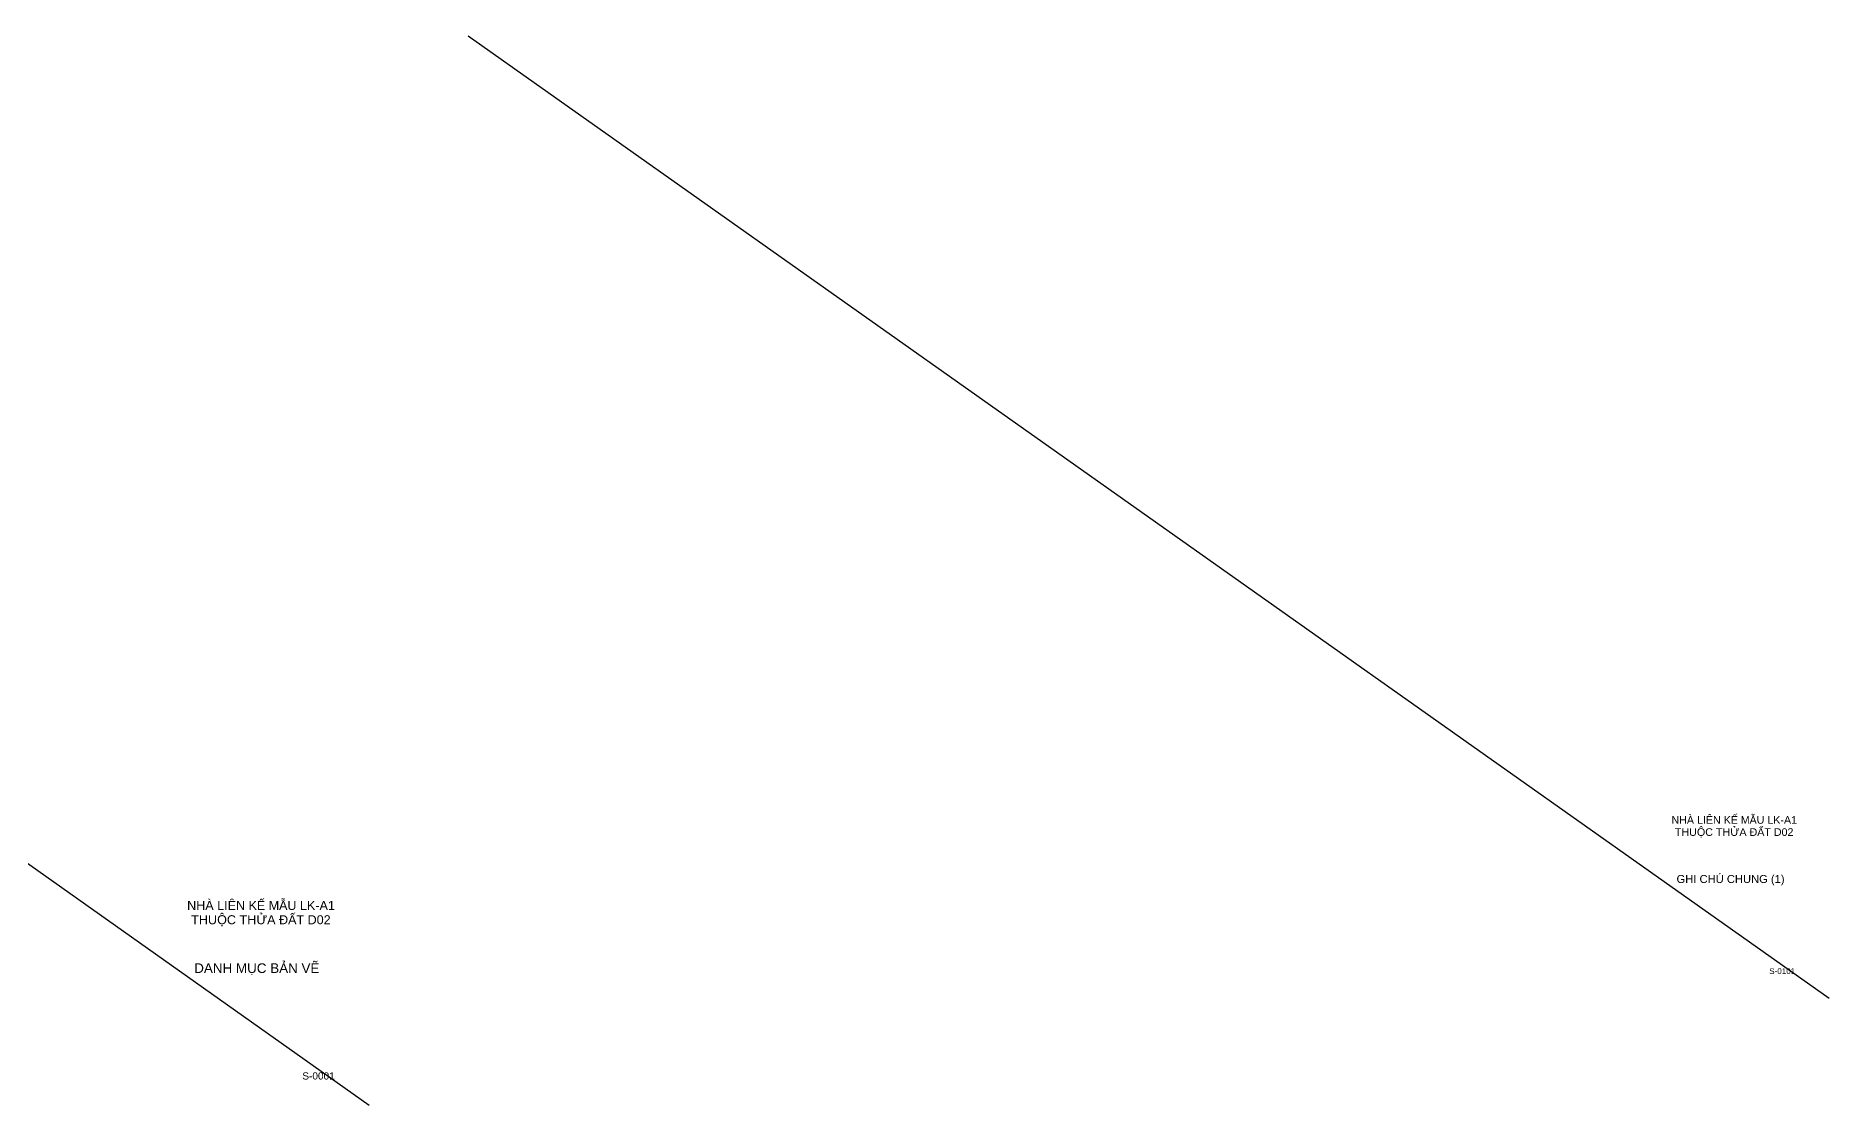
# Model space of a CAD drawing. Header units: millimetres. Extents: x -529861 to -223882, y -171969 to 61504.
# Drawn here: x -435479 to -379442, y 28092 to 61504 of the extents above; entities that cross this region are included whole.
import ezdxf

# ---------------------------------------------------------------- set-up
doc = ezdxf.new("R2010")
doc.units = ezdxf.units.MM
doc.header["$LTSCALE"] = 5000
doc.layers.add('G-ANNO-TTLB', color=7, linetype='Continuous', lineweight=18)
doc.layers.add('KCS_Plotter', color=11, linetype='Continuous', plot=False)
doc.layers.add('KCS_TEXT_BANVE_SO', color=1, linetype='Continuous')
doc.layers.add('KCS_TEXT_BANVE_TEN', color=162, linetype='Continuous')
doc.styles.add('Arial_13', font='arial.ttf', dxfattribs={"height": 2.5})
doc.styles.add('Arial_14', font='arial.ttf', dxfattribs={"height": 2.5})

msp = doc.modelspace()

# ---------------------------------------------------------------- linework, layer by layer
at = {"layer": 'KCS_Plotter', "linetype": 'ByBlock', "ltscale": 1500}
for p, q in [((-472309.84, 61504.14), (-425059.84, 28091.64)), ((-421967.22, 61504.14), (-379442.22, 31432.89))]:
    msp.add_line(p, q, dxfattribs=at)

# ---------------------------------------------------------------- texts
at = {"layer": 'G-ANNO-TTLB', "lineweight": 9, "attachment_point": 1}
for s, insert, char_height, width, style in [('NHÀ LIÊN K', (-384370.03, 37123.27), 239.062, 2246.1781, 'Arial_13'), ('\\fArial|b0|i0|c254|p34|;Ế', (-382516.74, 37123.27), 239.0625, 268.3148, 'Arial_14'), (' M', (-382295.36, 37123.27), 239.062, 444.6359, 'Arial_13'), ('\\fArial|b0|i0|c254|p34|;Ẫ', (-381928.5, 37123.27), 239.0625, 268.3148, 'Arial_14'), ('U LK-A1', (-381707.12, 37123.27), 239.062, 1525.5612, 'Arial_13'), ('THU', (-384262.5, 36743.76), 239.062, 835.6089, 'Arial_13'), ('\\fArial|b0|i0|c254|p34|;Ộ', (-383573.05, 36743.76), 239.0625, 314.3116, 'Arial_14'), ('C TH', (-383313.72, 36743.76), 239.062, 950.601, 'Arial_13'), ('\\fArial|b0|i0|c254|p34|;Ử', (-382529.4, 36743.76), 239.0625, 344.9762, 'Arial_14'), ('A ', (-382244.76, 36743.76), 239.062, 383.3068, 'Arial_13'), ('Đ', (-381928.5, 36743.76), 239.06, 291.3132, 'Arial_13'), ('\\fArial|b0|i0|c254|p34|;Ấ', (-381688.14, 36743.76), 239.0625, 268.3148, 'Arial_14'), ('T D02', (-381466.76, 36743.76), 239.062, 1103.9237, 'Arial_13'), ('NHÀ LIÊN K', (-430752.02, 34471.87), 281.25, 2642.5624, 'Arial_13'), ('\\fArial|b0|i0|c254|p34|;Ế', (-428571.69, 34471.87), 281.25, 315.6645, 'Arial_14'), (' M', (-428311.24, 34471.87), 281.25, 523.1011, 'Arial_13'), ('\\fArial|b0|i0|c254|p34|;Ẫ', (-427879.64, 34471.87), 281.25, 315.6645, 'Arial_14'), ('U LK-A1', (-427619.19, 34471.87), 281.25, 1794.7779, 'Arial_13'), ('THU', (-430625.52, 34025.38), 281.25, 983.0693, 'Arial_13'), ('\\fArial|b0|i0|c254|p34|;Ộ', (-429814.4, 34025.38), 281.25, 369.7784, 'Arial_14'), ('C TH', (-429509.3, 34025.38), 281.25, 1118.3541, 'Arial_13'), ('\\fArial|b0|i0|c254|p34|;Ử', (-428586.57, 34025.38), 281.25, 405.8543, 'Arial_14'), ('A ', (-428251.71, 34025.38), 281.25, 450.9492, 'Arial_13'), ('Đ', (-427879.64, 34025.38), 281.25, 342.7214, 'Arial_13'), ('\\fArial|b0|i0|c254|p34|;Ấ', (-427596.86, 34025.38), 281.25, 315.6645, 'Arial_14'), ('T D02', (-427336.41, 34025.38), 281.25, 1298.7338, 'Arial_13')]:
    msp.add_mtext(s, dxfattribs=dict(at, insert=insert, char_height=char_height, width=width, style=style))
at = {"layer": 'KCS_TEXT_BANVE_SO', "linetype": 'ByBlock', "style": 'Arial_13'}
for s, height, p in [('S-0101', 180, (-381313.74, 32188.68)), ('S-0001', 225, (-427152.41, 28891.35))]:
    msp.add_text(s, height=height, dxfattribs=at).set_placement(p)
at = {"layer": 'KCS_TEXT_BANVE_TEN', "linetype": 'ByBlock', "style": 'Arial_13'}
for s, height, p in [('GHI CHÚ CHUNG (1)', 250, (-384210.21, 35033.11)), ('DANH MỤC BẢN VẼ ', 300, (-430530.18, 32221.62))]:
    msp.add_text(s, height=height, dxfattribs=at).set_placement(p)

doc.saveas('drawing.dxf')
